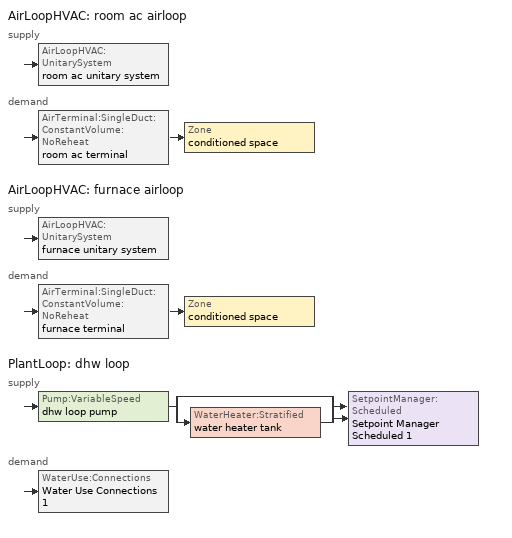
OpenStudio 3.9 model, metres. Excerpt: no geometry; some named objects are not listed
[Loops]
AirLoopHVAC 'room ac airloop'
 supply: AirLoopHVAC:UnitarySystem 'room ac unitary system'
 demand: AirTerminal:SingleDuct:ConstantVolume:NoReheat 'room ac terminal' > Zone 'conditioned space'
AirLoopHVAC 'furnace airloop'
 supply: AirLoopHVAC:UnitarySystem 'furnace unitary system'
 demand: AirTerminal:SingleDuct:ConstantVolume:NoReheat 'furnace terminal' > Zone 'conditioned space'
PlantLoop 'dhw loop'
 supply: Pump:VariableSpeed 'dhw loop pump' > split
  | bypass
  | WaterHeater:Stratified 'water heater tank'
  join > SetpointManager:Scheduled 'Setpoint Manager Scheduled 1'
 demand: WaterUse:Connections 'Water Use Connections 1'
[Sizing:Zone]
conditioned space: Zone Cooling Design Supply Air Temperature Input Method=SupplyAirTemperature; Zone Cooling Design Supply Air Temperature {C}=14; Zone Cooling Design Supply Air Temperature Difference {deltaC}=11.11; Zone Heating Design Supply Air Temperature Input Method=SupplyAirTemperature; Zone Heating Design Supply Air Temperature {C}=40; Zone Heating Design Supply Air Temperature Difference {deltaC}=11.11; Zone Cooling Design Supply Air Humidity Ratio {kg-H2O/kg-air}=0.0085; Zone Heating Design Supply Air Humidity Ratio {kg-H2O/kg-air}=0.008; Cooling Design Air Flow Method=DesignDay; Heating Design Air Flow Method=DesignDay; Account for Dedicated Outdoor Air System=No; Dedicated Outdoor Air System Control Strategy=NeutralSupplyAir; Dedicated Outdoor Air Low Setpoint Temperature for Design {C}=autosize; Dedicated Outdoor Air High Setpoint Temperature for Design {C}=autosize; Zone Load Sizing Method=Sensible Load Only No Latent Load; Zone Latent Cooling Design Supply Air Humidity Ratio Input Method=HumidityRatioDifference; Zone Cooling Design Supply Air Humidity Ratio Difference {kgWater/kgDryAir}=0.005; Zone Latent Heating Design Supply Air Humidity Ratio Input Method=HumidityRatioDifference; Zone Humidification Design Supply Air Humidity Ratio Difference {kgWater/kgDryAir}=0.005; Sizing Option=Coincident
[Zone equipment]
conditioned space: ideal air system, room ac terminal, furnace terminal
[ZoneHVAC:IdealLoadsAirSystem]
ideal air system: Maximum Heating Supply Air Temperature {C}=50; Minimum Cooling Supply Air Temperature {C}=10; Maximum Heating Supply Air Humidity Ratio {kg-H2O/kg-air}=0.015; Minimum Cooling Supply Air Humidity Ratio {kg-H2O/kg-air}=0.01; Heating Limit=LimitCapacity; Maximum Sensible Heating Capacity {W}=0; Cooling Limit=NoLimit; Dehumidification Control Type=None; Humidification Control Type=None
[Coil:Cooling:DX:SingleSpeed]
room ac clg coil: Availability Schedule=Always On Discrete; Rated Total Cooling Capacity {W}=1661.13; Rated Sensible Heat Ratio=0.65; Rated COP {W/W}=3.10481; Rated Air Flow Rate {m3/s}=0.06955; Rated Evaporator Fan Power Per Volume Flow Rate 2017 {W/(m3/s)}=773.3; Rated Evaporator Fan Power Per Volume Flow Rate 2023 {W/(m3/s)}=934.4; Total Cooling Capacity Function of Temperature Curve=Cool-CAP-fT1; Total Cooling Capacity Function of Flow Fraction Curve=Cool-CAP-fFF1; Energy Input Ratio Function of Temperature Curve=Cool-EIR-fT1; Energy Input Ratio Function of Flow Fraction Curve=Cool-EIR-fFF1; Part Load Fraction Correlation Curve=Cool-PLF-fPLR1; Minimum Outdoor Dry-Bulb Temperature for Compressor Operation {C}=-25; Nominal Time for Condensate Removal to Begin {s}=1000; Ratio of Initial Moisture Evaporation Rate and Steady State Latent Capacity=1.5; Maximum Cycling Rate {cycles/hr}=3; Latent Capacity Time Constant {s}=45; Condenser Type=AirCooled; Evaporative Condenser Effectiveness=0.9; Evaporative Condenser Air Flow Rate {m3/s}=autosize; Evaporative Condenser Pump Rated Power Consumption {W}=autosize; Crankcase Heater Capacity {W}=0; Maximum Outdoor Dry-Bulb Temperature for Crankcase Heater Operation {C}=10; Basin Heater Capacity {W/K}=0; Basin Heater Setpoint Temperature {C}=2
[Fan:SystemModel] Availability Schedule=Always On Discrete; Speed Control Method=Discrete; Electric Power Minimum Flow Rate Fraction=0.2; Design Pressure Rise {Pa}=500; Motor Efficiency=1; Motor In Air Stream Fraction=1; Design Electric Power Consumption {W}=autosize; Design Power Sizing Method=PowerPerFlow; Electric Power Per Unit Flow Rate Per Unit Pressure {W-s/m3-Pa}=1.66667; Fan Total Efficiency=0.7; Motor Loss Radiative Fraction=0
Name | Design Maximum Air Flow Rate {m3/s} | Electric Power Per Unit Flow Rate {W/(m3/s)} | Speed Flow Fraction 1 | Speed Electric Power Fraction 1
room ac supply fan | 0.0693763 | 1e-06 | 1 | 1
furnace supply fan | 0.581439 | 794.58 | 1 | 1
water heater fan | 0.0854225 | 97.8923
[EnergyManagementSystem:Sensor]
Name | Output Variable or Output Meter Index Key | Output Variable or Output Meter
room_ac_supply_fan_s | room ac supply fan | Fan Electricity Energy
room_ac_clg_coil_s | room ac clg coil | Cooling Coil Total Cooling Energy
furnace_supply_fan_s | furnace supply fan | Fan Electricity Energy
furnace_htg_coil_s | furnace htg coil | Heating Coil Heating Energy
water_heater_tl | water heater tank | Water Heater Heat Loss Rate
water_heater_sens_cool | water heater coil | Cooling Coil Sensible Cooling Rate
water_heater_lat_cool | water heater coil | Cooling Coil Latent Cooling Rate
water_heater_fan_pwr; water_heater_fan_energy | water heater fan | Fan Electricity Rate
water_heater_tank_energy | water heater tank | Water Heater Electricity Rate
water_heater_coil_energy | water heater coil | Cooling Coil Water Heating Electricity Rate
water_heater_tank_on_cycle_parasitic | water heater tank | Water Heater On Cycle Parasitic Electricity Rate
water_heater_tank_off_cycle_parasitic | water heater tank | Water Heater Off Cycle Parasitic Electricity Rate
fridge_tin_s; tin_s; tin_s_1 | conditioned space | Zone Mean Air Temperature
win_s | conditioned space | Zone Air Humidity Ratio
tout_s | conditioned space | Zone Outdoor Air Drybulb Temperature
furnace_airloop_Fan_RTF_s | furnace supply fan | Fan Runtime Fraction
room_ac_airloop_Fan_RTF_s | room ac supply fan | Fan Runtime Fraction
conditioned_space_htg_unmet_s | conditioned space | Zone Heating Setpoint Not Met Time
conditioned_space_clg_unmet_s | conditioned space | Zone Cooling Setpoint Not Met Time
ss_conv_5 | Window4 | Surface Inside Face Convection Heat Gain Energy
ss_ig_5 | Window4 | Surface Inside Face Internal Gains Radiation Heat Gain Energy
ss_surf_5 | Window4 | Surface Inside Face Net Surface Thermal Radiation Heat Gain Energy
ss_trans_in_4 | Window4 | Surface Window Transmitted Solar Radiation Rate
ss_back_out_4 | Window4 | Surface Window Shortwave from Zone Back Out Window Heat Transfer Rate
ss_trans_out_4 | Window4 | Surface Inside Face Initial Transmitted Diffuse Transmitted Out Window Solar Radiation Rate
ss_conv_6 | Window5 | Surface Inside Face Convection Heat Gain Energy
ss_ig_6 | Window5 | Surface Inside Face Internal Gains Radiation Heat Gain Energy
ss_surf_6 | Window5 | Surface Inside Face Net Surface Thermal Radiation Heat Gain Energy
ss_trans_in_5 | Window5 | Surface Window Transmitted Solar Radiation Rate
ss_back_out_5 | Window5 | Surface Window Shortwave from Zone Back Out Window Heat Transfer Rate
ss_trans_out_5 | Window5 | Surface Inside Face Initial Transmitted Diffuse Transmitted Out Window Solar Radiation Rate
ss_conv_7 | Window6 | Surface Inside Face Convection Heat Gain Energy
ss_ig_7 | Window6 | Surface Inside Face Internal Gains Radiation Heat Gain Energy
ss_surf_7 | Window6 | Surface Inside Face Net Surface Thermal Radiation Heat Gain Energy
ss_trans_in_6 | Window6 | Surface Window Transmitted Solar Radiation Rate
ss_back_out_6 | Window6 | Surface Window Shortwave from Zone Back Out Window Heat Transfer Rate
ss_trans_out_6 | Window6 | Surface Inside Face Initial Transmitted Diffuse Transmitted Out Window Solar Radiation Rate
ss_conv_8 | Window7 | Surface Inside Face Convection Heat Gain Energy
ss_ig_8 | Window7 | Surface Inside Face Internal Gains Radiation Heat Gain Energy
ss_surf_8 | Window7 | Surface Inside Face Net Surface Thermal Radiation Heat Gain Energy
ss_trans_in_7 | Window7 | Surface Window Transmitted Solar Radiation Rate
ss_back_out_7 | Window7 | Surface Window Shortwave from Zone Back Out Window Heat Transfer Rate
ss_trans_out_7 | Window7 | Surface Inside Face Initial Transmitted Diffuse Transmitted Out Window Solar Radiation Rate
ss_conv_9 | Window8 | Surface Inside Face Convection Heat Gain Energy
ss_ig_9 | Window8 | Surface Inside Face Internal Gains Radiation Heat Gain Energy
ss_surf_9 | Window8 | Surface Inside Face Net Surface Thermal Radiation Heat Gain Energy
ss_trans_in_8 | Window8 | Surface Window Transmitted Solar Radiation Rate
ss_back_out_8 | Window8 | Surface Window Shortwave from Zone Back Out Window Heat Transfer Rate
ss_trans_out_8 | Window8 | Surface Inside Face Initial Transmitted Diffuse Transmitted Out Window Solar Radiation Rate
ss_conv_10 | Window9 | Surface Inside Face Convection Heat Gain Energy
ss_ig_10 | Window9 | Surface Inside Face Internal Gains Radiation Heat Gain Energy
ss_surf_10 | Window9 | Surface Inside Face Net Surface Thermal Radiation Heat Gain Energy
ss_trans_in_9 | Window9 | Surface Window Transmitted Solar Radiation Rate
ss_back_out_9 | Window9 | Surface Window Shortwave from Zone Back Out Window Heat Transfer Rate
ss_trans_out_9 | Window9 | Surface Inside Face Initial Transmitted Diffuse Transmitted Out Window Solar Radiation Rate
s_conv_5 | Wall3 | Surface Inside Face Convection Heat Gain Energy
s_ig_5 | Wall3 | Surface Inside Face Internal Gains Radiation Heat Gain Energy
s_sol_5 | Wall3 | Surface Inside Face Solar Radiation Heat Gain Energy
s_lgt_5 | Wall3 | Surface Inside Face Lights Radiation Heat Gain Energy
s_surf_5 | Wall3 | Surface Inside Face Net Surface Thermal Radiation Heat Gain Energy
s_conv_6 | Wall4 | Surface Inside Face Convection Heat Gain Energy
s_ig_6 | Wall4 | Surface Inside Face Internal Gains Radiation Heat Gain Energy
s_sol_6 | Wall4 | Surface Inside Face Solar Radiation Heat Gain Energy
s_lgt_6 | Wall4 | Surface Inside Face Lights Radiation Heat Gain Energy
s_surf_6 | Wall4 | Surface Inside Face Net Surface Thermal Radiation Heat Gain Energy
s_conv_7 | Wall5 | Surface Inside Face Convection Heat Gain Energy
s_ig_7 | Wall5 | Surface Inside Face Internal Gains Radiation Heat Gain Energy
s_sol_7 | Wall5 | Surface Inside Face Solar Radiation Heat Gain Energy
s_lgt_7 | Wall5 | Surface Inside Face Lights Radiation Heat Gain Energy
s_surf_7 | Wall5 | Surface Inside Face Net Surface Thermal Radiation Heat Gain Energy
s_conv_8 | Wall6 | Surface Inside Face Convection Heat Gain Energy
s_ig_8 | Wall6 | Surface Inside Face Internal Gains Radiation Heat Gain Energy
s_sol_8 | Wall6 | Surface Inside Face Solar Radiation Heat Gain Energy
s_lgt_8 | Wall6 | Surface Inside Face Lights Radiation Heat Gain Energy
s_surf_8 | Wall6 | Surface Inside Face Net Surface Thermal Radiation Heat Gain Energy
s_conv_9 | Wall7 | Surface Inside Face Convection Heat Gain Energy
s_ig_9 | Wall7 | Surface Inside Face Internal Gains Radiation Heat Gain Energy
s_sol_9 | Wall7 | Surface Inside Face Solar Radiation Heat Gain Energy
s_lgt_9 | Wall7 | Surface Inside Face Lights Radiation Heat Gain Energy
s_surf_9 | Wall7 | Surface Inside Face Net Surface Thermal Radiation Heat Gain Energy
s_conv_10 | Wall8 | Surface Inside Face Convection Heat Gain Energy
s_ig_10 | Wall8 | Surface Inside Face Internal Gains Radiation Heat Gain Energy
s_sol_10 | Wall8 | Surface Inside Face Solar Radiation Heat Gain Energy
s_lgt_10 | Wall8 | Surface Inside Face Lights Radiation Heat Gain Energy
s_surf_10 | Wall8 | Surface Inside Face Net Surface Thermal Radiation Heat Gain Energy
im_conv | furniture mass conditioned space 1 | Surface Inside Face Convection Heat Gain Energy
im_ig | furniture mass conditioned space 1 | Surface Inside Face Internal Gains Radiation Heat Gain Energy
im_sol | furniture mass conditioned space 1 | Surface Inside Face Solar Radiation Heat Gain Energy
im_lgt | furniture mass conditioned space 1 | Surface Inside Face Lights Radiation Heat Gain Energy
im_surf | furniture mass conditioned space 1 | Surface Inside Face Net Surface Thermal Radiation Heat Gain Energy
im_conv_1 | partition wall mass | Surface Inside Face Convection Heat Gain Energy
im_ig_1 | partition wall mass | Surface Inside Face Internal Gains Radiation Heat Gain Energy
im_sol_1 | partition wall mass | Surface Inside Face Solar Radiation Heat Gain Energy
im_lgt_1 | partition wall mass | Surface Inside Face Lights Radiation Heat Gain Energy
im_surf_1 | partition wall mass | Surface Inside Face Net Surface Thermal Radiation Heat Gain Energy
airflow_gain | infil flow | Infiltration Sensible Heat Gain Energy
airflow_loss | infil flow | Infiltration Sensible Heat Loss Energy
airflow_gain_1 | natural vent flow | Infiltration Sensible Heat Gain Energy
airflow_loss_1 | natural vent flow | Infiltration Sensible Heat Loss Energy
airflow_gain_2 | whole house fan flow | Infiltration Sensible Heat Gain Energy
airflow_loss_2 | whole house fan flow | Infiltration Sensible Heat Loss Energy
mv_conv | mech vent bath fan 0 | Electric Equipment Convective Heating Energy
mv_rad | mech vent bath fan 0 | Electric Equipment Radiant Heating Energy
mv_conv_1 | mech vent house fan | Electric Equipment Convective Heating Energy
mv_rad_1 | mech vent house fan | Electric Equipment Radiant Heating Energy
mv_conv_2 | mech vent house fan cfis | Electric Equipment Convective Heating Energy
mv_rad_2 | mech vent house fan cfis | Electric Equipment Radiant Heating Energy
mv_conv_3 | mech vent range fan 0 | Electric Equipment Convective Heating Energy
mv_rad_3 | mech vent range fan 0 | Electric Equipment Radiant Heating Energy
mv_conv_4 | mech vent house fan latent load | Other Equipment Convective Heating Energy
mv_rad_4 | mech vent house fan latent load | Other Equipment Radiant Heating Energy
mv_conv_5 | mech vent house fan sensible load | Other Equipment Convective Heating Energy
mv_rad_5 | mech vent house fan sensible load | Other Equipment Radiant Heating Energy
duct_mix_gain; duct_mix_gain_1 | conditioned space | Zone Mixing Sensible Heat Gain Energy
duct_mix_loss; duct_mix_loss_1 | conditioned space | Zone Mixing Sensible Heat Loss Energy
ducts_conv | furnace airloop_0 RetCondToRP | Other Equipment Convective Heating Energy
ducts_rad | furnace airloop_0 RetCondToRP | Other Equipment Radiant Heating Energy
ducts_conv_1 | furnace airloop_0 RetLatLkToRP | Other Equipment Convective Heating Energy
ducts_rad_1 | furnace airloop_0 RetLatLkToRP | Other Equipment Radiant Heating Energy
ducts_conv_2 | furnace airloop_0 RetSensLkToRP | Other Equipment Convective Heating Energy
ducts_rad_2 | furnace airloop_0 RetSensLkToRP | Other Equipment Radiant Heating Energy
ducts_conv_3 | furnace airloop_0 SupCondToLv | Other Equipment Convective Heating Energy
ducts_rad_3 | furnace airloop_0 SupCondToLv | Other Equipment Radiant Heating Energy
ducts_conv_4 | furnace airloop_0 SupLatLkToCond | Other Equipment Convective Heating Energy
ducts_rad_4 | furnace airloop_0 SupLatLkToCond | Other Equipment Radiant Heating Energy
ducts_conv_5 | furnace airloop_0 SupSensLkToCond | Other Equipment Convective Heating Energy
ducts_rad_5 | furnace airloop_0 SupSensLkToCond | Other Equipment Radiant Heating Energy
ig_lgt_conv | interior lighting | Lights Convective Heating Energy
[AirLoopHVAC:UnitarySystem] Control Type=Load; Controlling Zone or Thermostat Location=conditioned space; Dehumidification Control Type=None; Availability Schedule=Always On Discrete; Fan Placement=BlowThrough; DX Heating Coil Sizing Ratio=1; Use DOAS DX Cooling Coil=No; DOAS DX Cooling Coil Leaving Minimum Air Temperature {C}=2; Latent Load Control=SensibleOnlyLoadControl; Supply Air Flow Rate Method During Cooling Operation=SupplyAirFlowRate; Supply Air Flow Rate Method During Heating Operation=SupplyAirFlowRate; Supply Air Flow Rate Method When No Cooling or Heating is Required=SupplyAirFlowRate; Supply Air Flow Rate When No Cooling or Heating is Required {m3/s}=0; No Load Supply Air Flow Rate Control Set To Low Speed=Yes; Maximum Supply Air Temperature {C}=48.8889; Maximum Outdoor Dry-Bulb Temperature for Supplemental Heater Operation {C}=21; Ancilliary On-Cycle Electric Power {W}=0; Ancilliary Off-Cycle Electric Power {W}=0
Name | Supply Fan | Supply Air Fan Operating Mode Schedule | Cooling Coil | Supply Air Flow Rate During Cooling Operation {m3/s} | Supply Air Flow Rate During Heating Operation {m3/s} | Heating Coil
room ac unitary system | room ac supply fan | room ac auto fan schedule | room ac clg coil | 0.0693763 | 0
furnace unitary system | furnace supply fan | furnace auto fan schedule |  | 0 | 0.581439 | furnace htg coil
[AirLoopHVAC] Availability Schedule=Always On Discrete; Design Return Air Flow Fraction of Supply Air Flow=1
Name | Design Supply Air Flow Rate {m3/s}
room ac airloop | 0.0693763
furnace airloop | 0.581439
[Sizing:System] Central Heating Maximum System Air Flow Ratio=0.3; Preheat Design Temperature {C}=7; Preheat Design Humidity Ratio {kg-H2O/kg-Air}=0.008; Precool Design Temperature {C}=12.8; Precool Design Humidity Ratio {kg-H2O/kg-Air}=0.008; Central Cooling Design Supply Air Temperature {C}=12.8; Central Heating Design Supply Air Temperature {C}=16.7; 100% Outdoor Air in Cooling=Yes; 100% Outdoor Air in Heating=Yes; Central Cooling Design Supply Air Humidity Ratio {kg-H2O/kg-Air}=0.0085; Zone Maximum Outdoor Air Fraction=1; Cooling Supply Air Flow Rate Per Floor Area {m3/s-m2}=0.00996765; Cooling Fraction of Autosized Cooling Supply Air Flow Rate=1; Cooling Supply Air Flow Rate Per Unit Cooling Capacity {m3/s-W}=3.94755e-05; Heating Supply Air Flow Rate Per Floor Area {m3/s-m2}=0.00996765; Heating Fraction of Autosized Heating Supply Air Flow Rate=1; Heating Fraction of Autosized Cooling Supply Air Flow Rate=1; Heating Supply Air Flow Rate Per Unit Heating Capacity {m3/s-W}=3.15882e-05; Cooling Design Capacity Method=CoolingDesignCapacity; Cooling Design Capacity {W}=autosize; Cooling Design Capacity Per Floor Area {W/m2}=234.7; Fraction of Autosized Cooling Design Capacity=1; Heating Design Capacity Method=HeatingDesignCapacity; Heating Design Capacity {W}=autosize; Heating Design Capacity Per Floor Area {W/m2}=157; Fraction of Autosized Heating Design Capacity=1; Central Cooling Capacity Control Method=OnOff; Occupant Diversity=autosize
room ac airloop; furnace airloop
[AirTerminal:SingleDuct:ConstantVolume:NoReheat] Availability Schedule=Always On Discrete
Name | Maximum Air Flow Rate {m3/s}
room ac terminal | 0.0693763
furnace terminal | 0.581439
[Coil:Heating:Electric]
furnace htg coil: Availability Schedule=Always On Discrete; Efficiency=1; Nominal Capacity {W}=19785.8
[ElectricEquipment:Definition] Design Level Calculation Method=EquipmentLevel
Name | Design Level {W} | Fraction Latent | Fraction Radiant | Fraction Lost
clothes washer | 1404.21 | 0.03 | 0.162 | 0.7
dishwasher | 3622.87 | 0.3 | 0.18 | 0.4
[PlantLoop]
dhw loop: Fluid Type=Water; Glycol Concentration=0; Maximum Loop Flow Rate {m3/s}=0.01; Plant Loop Volume {m3}=0.003; Load Distribution Scheme=Optimal
[Sizing:Plant]
dhw loop: Loop Type=Heating; Design Loop Exit Temperature {C}=51.6667; Loop Design Temperature Difference {deltaC}=5.55556; Sizing Option=NonCoincident; Zone Timesteps in Averaging Window=1; Coincident Sizing Factor Mode=None
[Pump:VariableSpeed]
dhw loop pump: Rated Flow Rate {m3/s}=0.01; Rated Pump Head {Pa}=1; Rated Power Consumption {W}=0; Motor Efficiency=0.85; Fraction of Motor Inefficiencies to Fluid Stream=0; Coefficient 1 of the Part Load Performance Curve=0; Coefficient 2 of the Part Load Performance Curve=1; Coefficient 3 of the Part Load Performance Curve=0; Coefficient 4 of the Part Load Performance Curve=0; Minimum Flow Rate {m3/s}=0; Pump Control Type=Intermittent; Skin Loss Radiative Fraction=0.5; Design Power Sizing Method=PowerPerFlowPerPressure; Design Electric Power per Unit Flow Rate {W/(m3/s)}=348701.1; Design Shaft Power per Unit Flow Rate per Unit Head {W-s/m3-Pa}=1.28205; Design Minimum Flow Rate Fraction=0
[SetpointManager:Scheduled]
Setpoint Manager Scheduled 1: Control Variable=Temperature; Schedule=dhw temp
[Coil:WaterHeating:AirToWaterHeatPump:Wrapped]
water heater coil: Rated Heating Capacity {W}=2149.38; Rated COP {W/W}=4.299056; Rated Sensible Heat Ratio=0.88; Rated Evaporator Inlet Air Dry-Bulb Temperature {C}=19.7222; Rated Evaporator Inlet Air Wet-Bulb Temperature {C}=13.561; Rated Condenser Water Temperature {C}=48.89; Rated Evaporator Air Flow Rate {m3/s}=0.0854225; Evaporator Fan Power Included in Rated COP=Yes; Crankcase Heater Capacity {W}=0; Maximum Ambient Temperature for Crankcase Heater Operation {C}=0; Evaporator Air Temperature Type for Curve Objects=WetBulbTemperature; Heating Capacity Function of Temperature Curve=HPWH-Cap-fT; Heating Capacity Function of Air Flow Fraction Curve=HPWH-Htg-Cap-FF; Heating COP Function of Temperature Curve=HPWH-COP-fT; Heating COP Function of Air Flow Fraction Curve=HPWH-Htg-COP-FF; Part Load Fraction Correlation Curve=HPWH-COP-fPLR
[WaterHeater:Stratified]
water heater tank: Tank Volume {m3}=0.27255; Tank Height {m}=1.5975; Tank Shape=VerticalCylinder; Maximum Temperature Limit {C}=90; Heater Priority Control=MasterSlave; Heater 1 Setpoint Temperature Schedule=water heater TopElementSetpoint; Heater 1 Deadband Temperature Difference {deltaC}=18.5; Heater 1 Capacity {W}=4500.11; Heater 1 Height {m}=1.26469; Heater 2 Setpoint Temperature Schedule=water heater BottomElementSetpoint; Heater 2 Deadband Temperature Difference {deltaC}=3.89; Heater 2 Capacity {W}=4500.11; Heater 2 Height {m}=0.332813; Heater Fuel Type=Electricity; Heater Thermal Efficiency=1; Off Cycle Parasitic Fuel Consumption Rate {W}=3; Off Cycle Parasitic Fuel Type=Electricity; Off Cycle Parasitic Heat Fraction to Tank=0; Off Cycle Parasitic Height {m}=0; On Cycle Parasitic Fuel Consumption Rate {W}=3; On Cycle Parasitic Fuel Type=Electricity; On Cycle Parasitic Heat Fraction to Tank=0; On Cycle Parasitic Height {m}=0; Ambient Temperature Indicator=Schedule; Ambient Temperature Schedule=water heater Tamb act; Uniform Skin Loss Coefficient per Unit Area to Ambient Temperature {W/m2-K}=0.92499; Skin Loss Fraction to Zone=1; Off Cycle Flue Loss Coefficient to Ambient Temperature {W/K}=0; Off Cycle Flue Loss Fraction to Zone=1; Use Side Effectiveness=1; Use Side Inlet Height {m}=0; Use Side Outlet Height {m}=autocalculate; Source Side Effectiveness=1; Source Side Inlet Height {m}=0; Source Side Outlet Height {m}=0; Inlet Mode=Fixed; Use Side Design Flow Rate {m3/s}=0.00453494; Source Side Design Flow Rate {m3/s}=0; Indirect Water Heating Recovery Time {hr}=1.5; Number of Nodes=6; Additional Destratification Conductivity {W/m-K}=0; Node 1 Additional Loss Coefficient {W/m2-K}=0; Node 2 Additional Loss Coefficient {W/m2-K}=0; Node 3 Additional Loss Coefficient {W/m2-K}=0; Node 4 Additional Loss Coefficient {W/m2-K}=0; Node 5 Additional Loss Coefficient {W/m2-K}=0; Node 6 Additional Loss Coefficient {W/m2-K}=0; Node 7 Additional Loss Coefficient {W/m2-K}=0; Node 8 Additional Loss Coefficient {W/m2-K}=0; Node 9 Additional Loss Coefficient {W/m2-K}=0; Node 10 Additional Loss Coefficient {W/m2-K}=0; Node 11 Additional Loss Coefficient {W/m2-K}=0; Node 12 Additional Loss Coefficient {W/m2-K}=0
[WaterHeater:Sizing]
water heater tank: Design Mode=PeakDraw; Time Storage Can Meet Peak Draw {hr}=0.538503; Time for Tank Recovery {hr}=0; Nominal Tank Volume for Autosizing Plant Connections {m3}=1
[WaterHeater:HeatPump:WrappedCondenser]
water heater hpwh: Compressor Setpoint Temperature Schedule=water heater setpoint; Dead Band Temperature Difference {deltaC}=3.89; Condenser Bottom Location {m}=0.0665625; Condenser Top Location {m}=0.865313; Evaporator Air Flow Rate {m3/s}=0.0854225; Inlet Air Configuration=Schedule; Inlet Air Temperature Schedule=water heater Tamb act; Inlet Air Humidity Schedule=water heater RHamb act; Tank=water heater tank; DX Coil=water heater coil; Minimum Inlet Air Temperature for Compressor Operation {C}=5.55556; Maximum Inlet Air Temperature for Compressor Operation {C}=48.8889; Compressor Location=Schedule; Compressor Ambient Temperature Schedule=water heater Tamb act; Fan=water heater fan; Fan Placement=DrawThrough; On Cycle Parasitic Electric Load {W}=0; Off Cycle Parasitic Electric Load {W}=0; Parasitic Heat Rejection Location=Outdoors; Inlet Air Mixer Schedule=Always On Discrete; Tank Element Control Logic=MutuallyExclusive; Control Sensor 1 Height In Stratified Tank {m}=1.26469; Control Sensor 1 Weight=0.75; Control Sensor 2 Height In Stratified Tank {m}=0.465938
[EnergyManagementSystem:Actuator] Actuated Component Type=Schedule:Constant; Actuated Component Control Type=Schedule Value
Name | Actuated Component
water_heater_Tamb_act | water heater Tamb act
water_heater_RHamb_act | water heater RHamb act
[WaterUse:Connections]
Water Use Connections 1: Drain Water Heat Exchanger Type=None; Drain Water Heat Exchanger Destination=Plant; Water Use Equipment Name 1=dhw fixtures; Water Use Equipment Name 2=dhw distribution waste; Water Use Equipment Name 3=clothes washer; Water Use Equipment Name 4=dishwasher
[WaterUse:Equipment:Definition]
Name | Peak Flow Rate {m3/s} | Target Temperature Schedule
dhw fixtures | 2.35973e-05 | mixed water temperature schedule
dhw distribution waste | 1.22788e-05 | mixed water temperature schedule
clothes washer | 6.63383e-05
dishwasher | 3.65271e-05
[EnergyManagementSystem:InternalVariable] Internal Data Type=Fan Maximum Mass Flow Rate
Name | Internal Data Index Key
furnace_airloop_max_sup_fan_mfr | furnace supply fan
room_ac_airloop_max_sup_fan_mfr | room ac supply fan
[Schedule:Constant]
Name | Value
Always On Discrete | 1
room ac auto fan schedule; furnace auto fan schedule; water heater TopElementSetpoint; water heater BottomElementSetpoint | 0
dhw temp; water heater setpoint | 51.6667
water heater Tamb act | 23
water heater RHamb act | 0.5
mixed water temperature schedule | 40.5556
[Curve:Biquadratic] Maximum Value of x=100; Maximum Value of y=100
Name | Coefficient1 Constant | Coefficient2 x | Coefficient3 x**2 | Coefficient4 y | Coefficient5 y**2 | Coefficient6 x*y | Minimum Value of x | Minimum Value of y
Cool-CAP-fT1 | 1.55736 | -0.0744482 | 0.0030986 | 0.00145958 | -4.1148e-05 | -0.000426714 | -100 | -100
Cool-EIR-fT1 | -0.350448 | 0.11681 | -0.00339951 | -0.00122609 | 0.000600809 | -0.000466884 | -100 | -100
HPWH-Cap-fT | 0.563 | 0.0437 | 3.9e-05 | 0.0055 | -0.000148 | -0.000145 | 0 | 0
HPWH-COP-fT | 1.1332 | 0.063 | -9.79e-05 | -0.00972 | -2.14e-05 | -0.000686 | 0 | 0
[Curve:Quadratic] Coefficient3 x**2=0; Minimum Value of x=0
Name | Coefficient1 Constant | Coefficient2 x | Maximum Value of x | Minimum Curve Output | Maximum Curve Output
Cool-CAP-fFF1; Cool-EIR-fFF1 | 1 | 0 | 2 | 0 | 2
Cool-PLF-fPLR1 | 0.78 | 0.22 | 1 | 0.7 | 1
[Schedule:File]
dishwasher: External File=External File 1; Column Number=8; Rows to Skip at Top=1; Number of Hours of Data=8760; Interpolate to Timestep=Yes; Minutes per Item=15; Translate File With Relative Path=Yes
[Curve:Cubic] Coefficient1 Constant=1; Coefficient2 x=0; Coefficient3 x**2=0; Coefficient4 x**3=0; Minimum Value of x=0
Name | Maximum Value of x
HPWH-Htg-Cap-FF; HPWH-Htg-COP-FF | 100
HPWH-COP-fPLR | 1
